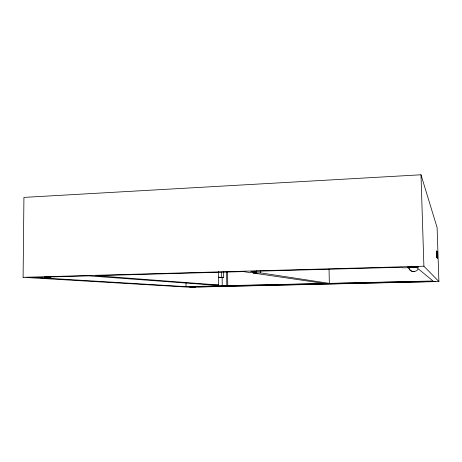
<?xml version="1.0" encoding="UTF-8"?>
<svg xmlns="http://www.w3.org/2000/svg" width="462" height="462" viewBox="0 0 462 462"><rect width="100%" height="100%" fill="white"/><g stroke="black" fill="none" stroke-linecap="round" stroke-linejoin="round"><path stroke-width="0.69" d="M23.1 277.321L23.932 197.395L420.992 174.78L437.104 227.564L438.9 281.543L189.276 287.22L23.1 277.321L423.897 266.204L438.9 281.543M256.381 270.801L256.404 272.233L249.047 272.436L243.341 271.598L95.651 275.675L218.642 285.014L218.503 271.575M253.118 271.604L253.136 273.036L260.36 272.84L329.354 283.373L433.05 280.988L416.614 267.481L402.876 267.856L401.853 267.227L250.878 271.39L256.404 272.233M413.582 271.702L414.685 271.673M218.393 277.229L223.689 277.362L223.625 271.673M219.092 277.477L223.689 277.362M218.642 285.014L213.952 285.123L88.877 275.866L44.548 277.09L50.999 277.495L40.275 277.789L186.03 286.659L223.215 285.811L222.239 285.735L222.153 277.217M222.239 285.735L324.509 283.483L253.136 273.036M420.992 174.78L423.897 266.204M329.042 269.069L329.354 283.373M260.325 270.692L260.36 272.84M227.593 272.089L227.743 285.707M226.634 272.13L226.784 285.632M221.65 272.124L221.702 277.142M186.007 283.079L186.03 286.659M418.052 269.248A5.29 5.203 3.2 0 1 414.385 271.465L413.282 271.494A5.29 5.203 3.2 0 1 408.541 267.527M412.502 271.506A5.255 5.169 3.3 0 1 408.876 267.758M437 251.911L437.271 258.391L437.029 251.565L437 251.911M436.994 257.034L436.965 257.784L436.717 250.866L436.994 257.034M189.865 286.983L195.969 286.914L189.865 286.983M407.779 267.111L412.37 267.331L418.797 266.921L407.779 267.111M32.3 277.367L42.221 277.408L32.3 277.367M428.684 281.554L435.314 281.439L428.684 281.554M424.659 281.335L195.004 286.596L199.203 286.862L425.265 281.71L424.659 281.335"/></g></svg>
